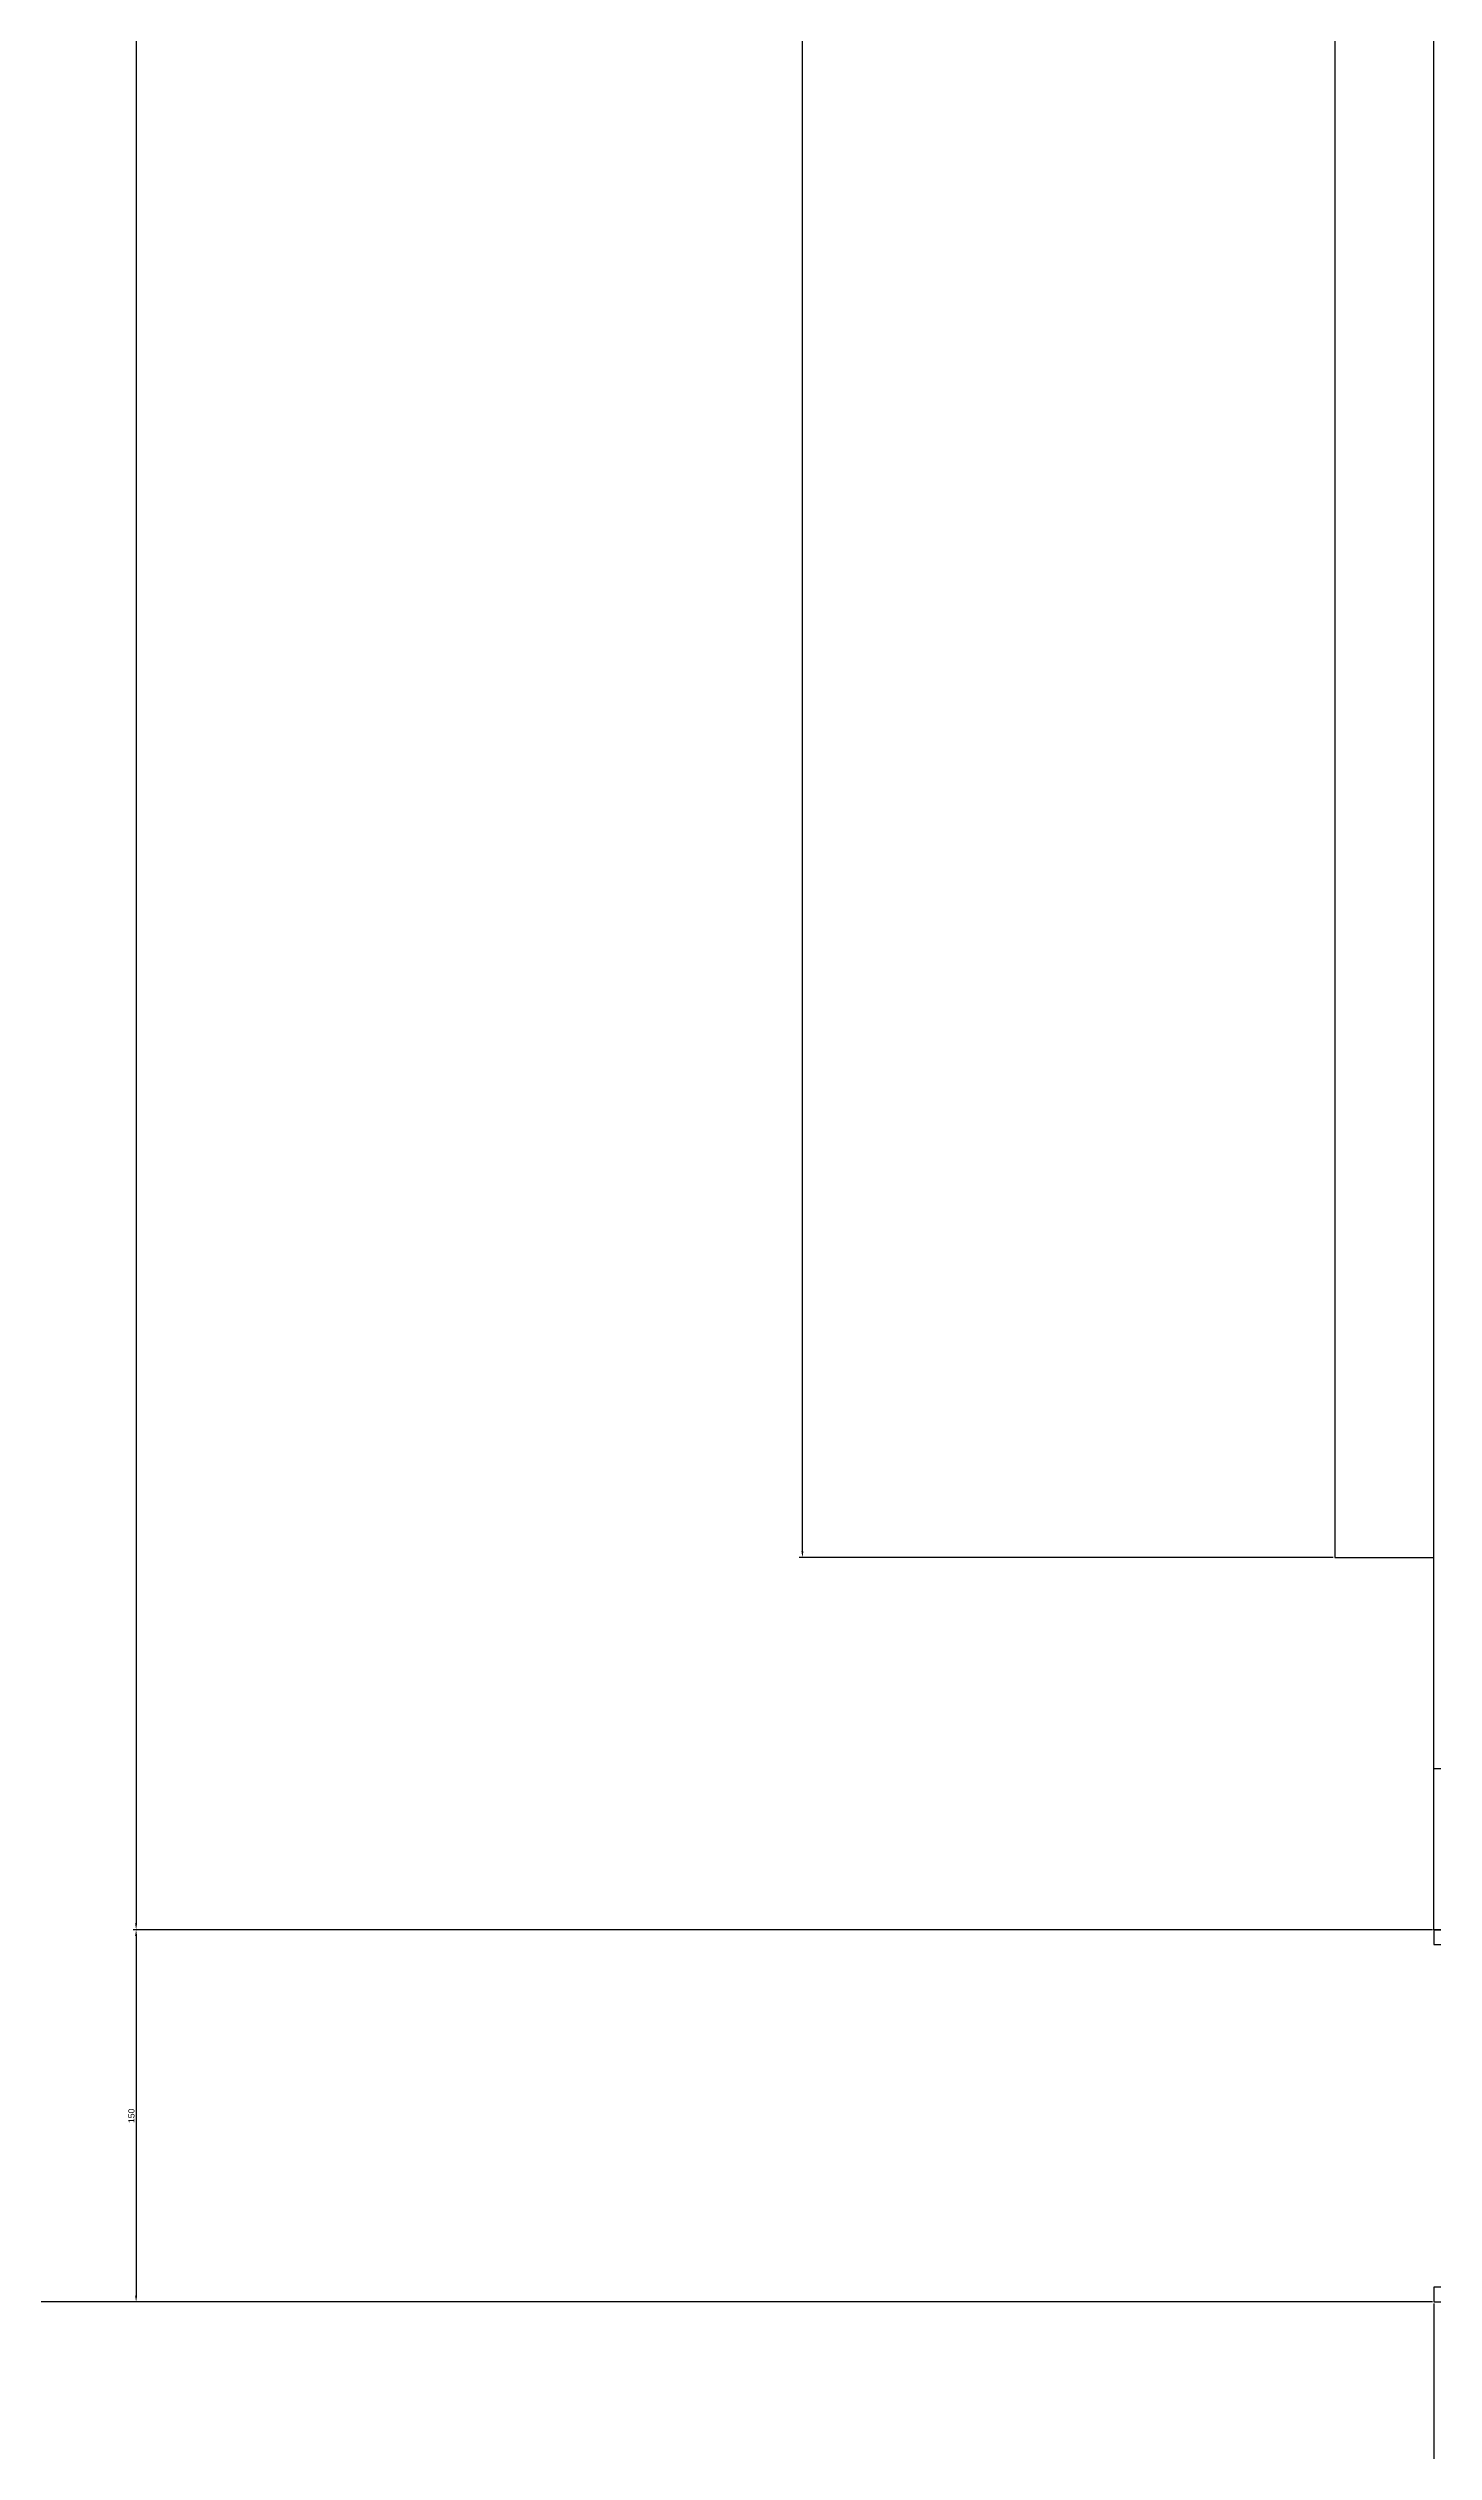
# Model space of a CAD drawing. Header units: millimetres. Extents: x -69706 to 52883, y -6882 to 68885.
# Drawn here: x -67482 to -66924, y 14691 to 15659 of the extents above; entities that cross this region are included whole.
import ezdxf

# ---------------------------------------------------------------- set-up
doc = ezdxf.new("R2010")
doc.units = ezdxf.units.MM
doc.layers.add('DIM', color=3, linetype='Continuous', lineweight=20)
doc.styles.get("Standard").update_dxf_attribs({"font": 'arial.ttf'})
doc.dimstyles.new('ISO-25', dxfattribs={"dimtxt": 2.5, "dimasz": 2.5, "dimexe": 1.25, "dimexo": 0.625, "dimtad": 1, "dimtxsty": 'Standard', "dimcen": 2.5, "dimadec": 0, "dimazin": 0, "dimtfac": 1, "dimtmove": 0, "dimatfit": 3, "dimfxl": 1, "dimarcsym": 0})

# ---------------------------------------------------------------- blocks, each defined once
blk = doc.blocks.new('*D411')
at = {"layer": 'DIM', "color": 0, "lineweight": -2, "transparency": 16777216}
for p, q in [((-66923.79, 14750.44), (-66923.79, 14281)), ((-51733.79, 14750.44), (-51733.79, 14281)), ((-66921.29, 14282.25), (-51736.29, 14282.25))]:
    blk.add_line(p, q, dxfattribs=at)
at = {"layer": 'DIM', "color": 0, "transparency": 16777216}
for points in [[(-66921.29, 14282.67), (-66921.29, 14281.83), (-66923.79, 14282.25)], [(-51736.29, 14282.67), (-51736.29, 14281.83), (-51733.79, 14282.25)]]:
    blk.add_solid(points, dxfattribs=at)
at = {"layer": 'DIM', "color": 0, "transparency": 16777216, "insert": (-59328.79, 14284.15), "char_height": 2.5, "attachment_point": 5}
blk.add_mtext('15190', dxfattribs=at)
blk = doc.blocks.new('*D412')
at = {"layer": 'DIM', "color": 0, "lineweight": -2, "transparency": 16777216}
for p, q in [((-66964.41, 17451.06), (-67179.62, 17451.06)), ((-67178.37, 15053.56), (-67178.37, 17448.56)), ((-66964.41, 15051.06), (-67179.62, 15051.06))]:
    blk.add_line(p, q, dxfattribs=at)
at = {"layer": 'DIM', "color": 0, "transparency": 16777216}
for points in [[(-67178.78, 17448.56), (-67177.95, 17448.56), (-67178.37, 17451.06)], [(-67178.78, 15053.56), (-67177.95, 15053.56), (-67178.37, 15051.06)]]:
    blk.add_solid(points, dxfattribs=at)
at = {"layer": 'DIM', "color": 0, "transparency": 16777216, "insert": (-67180.27, 16251.06), "char_height": 2.5, "attachment_point": 5, "rotation": 90}
blk.add_mtext('2400', dxfattribs=at)
blk = doc.blocks.new('*D413')
at = {"layer": 'DIM', "color": 0, "lineweight": -2, "transparency": 16777216}
for p, q in [((-66924.41, 17601.06), (-67448.2, 17601.06)), ((-67446.95, 17598.56), (-67446.95, 14903.56)), ((-66924.41, 14901.06), (-67448.2, 14901.06))]:
    blk.add_line(p, q, dxfattribs=at)
at = {"layer": 'DIM', "color": 0, "transparency": 16777216}
for points in [[(-67447.37, 17598.56), (-67446.54, 17598.56), (-67446.95, 17601.06)], [(-67447.37, 14903.56), (-67446.54, 14903.56), (-67446.95, 14901.06)]]:
    blk.add_solid(points, dxfattribs=at)
at = {"layer": 'DIM', "color": 0, "transparency": 16777216, "insert": (-67448.85, 16251.06), "char_height": 2.5, "attachment_point": 5, "rotation": 90}
blk.add_mtext('2700', dxfattribs=at)
blk = doc.blocks.new('*D388')
at = {"layer": 'DIM', "color": 0, "lineweight": -2, "transparency": 16777216}
for p, q in [((-66924.41, 14901.06), (-67448.2, 14901.06)), ((-67446.95, 14898.56), (-67446.95, 14753.56)), ((-66924.41, 14751.06), (-67448.2, 14751.06))]:
    blk.add_line(p, q, dxfattribs=at)
at = {"layer": 'DIM', "color": 0, "transparency": 16777216}
for points in [[(-67447.37, 14898.56), (-67446.54, 14898.56), (-67446.95, 14901.06)], [(-67447.37, 14753.56), (-67446.54, 14753.56), (-67446.95, 14751.06)]]:
    blk.add_solid(points, dxfattribs=at)
at = {"layer": 'DIM', "color": 0, "transparency": 16777216, "insert": (-67448.85, 14826.06), "char_height": 2.5, "attachment_point": 5, "rotation": 90}
blk.add_mtext('150', dxfattribs=at)
blk = doc.blocks.new('*D414')
at = {"layer": 'DIM', "color": 0, "lineweight": -2, "transparency": 16777216}
for p, q in [((-66924.41, 17601.06), (-67667.2, 17601.06)), ((-67665.95, 14753.56), (-67665.95, 17598.56)), ((-66924.41, 14751.06), (-67667.2, 14751.06))]:
    blk.add_line(p, q, dxfattribs=at)
at = {"layer": 'DIM', "color": 0, "transparency": 16777216}
for points in [[(-67666.36, 17598.56), (-67665.53, 17598.56), (-67665.95, 17601.06)], [(-67666.36, 14753.56), (-67665.53, 14753.56), (-67665.95, 14751.06)]]:
    blk.add_solid(points, dxfattribs=at)
at = {"layer": 'DIM', "color": 0, "transparency": 16777216, "insert": (-67667.85, 16176.06), "char_height": 2.5, "attachment_point": 5, "rotation": 90}
blk.add_mtext('2850', dxfattribs=at)
blk = doc.blocks.new('*D417')
at = {"layer": 'DIM', "color": 0, "lineweight": -2, "ltscale": 3, "transparency": 16777216}
for p, q in [((-66923.79, 14750.44), (-66923.79, 14532.39)), ((-64993.79, 14750.44), (-64993.79, 14532.39)), ((-66921.29, 14533.64), (-64996.29, 14533.64))]:
    blk.add_line(p, q, dxfattribs=at)
at = {"layer": 'DIM', "color": 0, "ltscale": 3, "transparency": 16777216}
for points in [[(-66921.29, 14534.06), (-66921.29, 14533.22), (-66923.79, 14533.64)], [(-64996.29, 14534.06), (-64996.29, 14533.22), (-64993.79, 14533.64)]]:
    blk.add_solid(points, dxfattribs=at)
at = {"layer": 'DIM', "color": 0, "ltscale": 3, "transparency": 16777216, "insert": (-65958.79, 14535.54), "char_height": 2.5, "attachment_point": 5}
blk.add_mtext('1930', dxfattribs=at)
blk = doc.blocks.new('A$C0F9A60F0')
for p, q in [((0, 0), (0, 150)), ((0, 150), (65, 150)), ((65, 150), (65, 144)), ((6, 144), (6, 6)), ((65, 144), (6, 144)), ((65, 0), (0, 0)), ((6, 6), (65, 6)), ((65, 6), (65, 0))]:
    blk.add_line(p, q)

msp = doc.modelspace()

# ---------------------------------------------------------------- linework, layer by layer
for p, q in [((-66923.79, 14901.063), (-66923.79, 17601.063)), ((-66923.79, 14966.063), (-51733.79, 14966.063)), ((-66923.79, 14901.063), (-51733.79, 14901.063)), ((-66923.79, 14751.063), (-51733.79, 14751.063))]:
    msp.add_line(p, q)
msp.add_lwpolyline([(-66963.79, 15051.063), (-66923.79, 15051.063), (-66923.79, 17451.063), (-66963.79, 17451.063)], close=True)

# ---------------------------------------------------------------- block references
at = {"xscale": -1}
msp.add_blockref('A$C0F9A60F0', (-66858.79, 14751.063), dxfattribs=at)

# ---------------------------------------------------------------- dimensions: what is measured, and where the dimension line sits
at = {"layer": 'DIM'}
for base, p1, p2, picture, middle in [((-67665.947, 17601.063), (-66923.79, 14751.063), (-66923.79, 17601.063), '*D414', (-67667.848, 16176.063)), ((-67446.952, 14901.063), (-66923.79, 17601.063), (-66923.79, 14901.063), '*D413', (-67448.854, 16251.063)), ((-67446.952, 14751.063), (-66923.79, 14901.063), (-66923.79, 14751.063), '*D388', (-67448.854, 14826.063))]:
    dim = msp.add_linear_dim(base=base, p1=p1, p2=p2, angle=90, dimstyle='ISO-25', dxfattribs=at)
    dim.commit()
    dim.dimension.update_dxf_attribs({"geometry": picture, "text_midpoint": middle})
dim = msp.add_linear_dim(base=(-67178.366, 17451.063), p1=(-66963.79, 15051.063), p2=(-66963.79, 17451.063), angle=90, dimstyle='ISO-25', override={"dimfxl": 0.18}, dxfattribs=at)
dim.commit()
dim.dimension.update_dxf_attribs({"geometry": '*D412', "text_midpoint": (-67180.267, 16251.063)})
dim = msp.add_linear_dim(base=(-51733.79, 14282.25), p1=(-66923.79, 14751.063), p2=(-51733.79, 14751.063), dimstyle='ISO-25', dxfattribs=at)
dim.commit()
dim.dimension.update_dxf_attribs({"geometry": '*D411', "text_midpoint": (-59328.79, 14284.152)})
at = {"layer": 'DIM', "ltscale": 3}
dim = msp.add_linear_dim(base=(-64993.79, 14533.64), p1=(-66923.79, 14751.063), p2=(-64993.79, 14751.063), dimstyle='ISO-25', override={"dimfxl": 0.18}, dxfattribs=at)
dim.commit()
dim.dimension.update_dxf_attribs({"geometry": '*D417', "text_midpoint": (-65958.79, 14535.543)})

doc.saveas('drawing.dxf')
